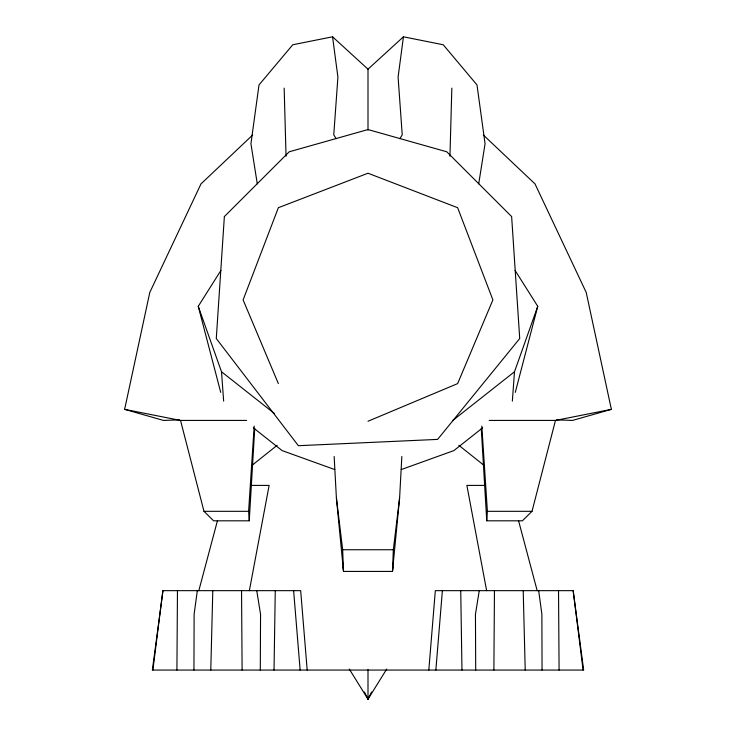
<?xml version="1.0" encoding="UTF-8"?>
<svg xmlns="http://www.w3.org/2000/svg" width="736" height="736" viewBox="0 0 736 736"><rect width="100%" height="100%" fill="white"/><g stroke="black" fill="none" stroke-linecap="round" stroke-linejoin="round"><path stroke-width="1.1" d="M368 130.134L368 69.193L403.438 36.8L443.228 44.758L476.992 84.925L485.07 143.75L478.713 183.844M193.945 670.064L194.12 614.275L197.322 590.658M260.296 670.064L260.553 614.302L256.754 590.658M176.916 670.064L177.468 590.658M493.884 670.064L494.454 590.658M274.031 670.064L275.264 590.658M449.954 156.216L451.84 88.118M210.79 670.064L212.787 590.658M334.153 456.495L336.389 497.812L343.51 571.421L392.49 571.421L393.337 549.746L399.611 497.812L401.847 456.495M252.632 135.038L200.992 183.899L149.794 292.422L124.632 409.354L180.522 420.422L203.982 511.318L213.633 520.812L249.246 520.812L254.73 428.407M249.246 520.812L248.612 511.318L254.187 426.107M483.368 135.038L535.008 183.899L586.206 292.422L611.368 409.354L555.478 420.422L532.018 511.318L522.367 520.812L486.754 520.812L487.388 511.318L481.813 426.107M512.348 401.129L514.492 371.763L537.749 306.314L515.08 270.406M428.812 670.064L435.326 590.658L573.169 590.658L583.105 670.064M435.859 670.064L442.382 590.658M392.592 570.28L392.877 566.867M392.49 571.421L399.611 497.812M152.895 670.064L162.831 590.658L300.674 590.658L307.188 670.064M403.438 36.8L398.093 77.142L402.233 134.872L399.823 138.727M163.015 590.649L152.343 670.064L583.657 670.064L573.169 590.658M479.246 590.658L475.447 614.302L475.704 670.064M249.357 590.658L269.128 485.401L250.847 485.401M515.274 392.38L537.749 306.314M198.821 590.658L217.405 520.858M349.26 669.024L368 699.2L371.597 692.033M364.403 692.033L368 699.2L386.74 669.024M220.726 392.38L198.251 306.314L220.92 270.406M251.997 465.354L277.159 445.308M482.549 427.91L453.891 450.588L401.286 469.55M452.557 420.624L514.492 371.763M368 421.25L457.636 383.612L492.89 299.911L457.636 207.708L368 173.227L278.364 207.708L243.11 299.911L278.364 383.612M611.368 409.354L572.534 420.422L556.563 419.888M368 69.193L332.562 36.8L292.772 44.758L259.008 84.925L250.93 143.75L257.287 183.844M179.437 419.888L163.466 420.422L124.632 409.354M180.522 420.422L246.588 420.422M489.173 420.422L555.478 420.422M485.153 485.401L466.872 485.401L486.643 590.658M203.982 511.318L248.612 511.318M487.388 511.318L532.018 511.318M336.389 497.812L342.663 549.746L393.337 549.746M334.714 469.55L282.109 450.588L253.451 427.91M198.251 306.314L221.508 371.763L274.464 413.54M458.841 445.308L484.003 465.354M336.177 138.727L333.767 134.872L337.907 77.142L332.562 36.8M518.595 520.858L537.179 590.658M538.678 590.658L541.88 614.275L542.055 670.064M343.123 566.867L343.408 570.28M293.618 590.658L300.141 670.064M221.508 371.763L223.652 401.129M481.27 428.407L486.754 520.812M342.663 549.746L343.51 571.421M284.16 88.118L286.046 156.216M523.213 590.658L525.21 670.064M460.736 590.658L461.969 670.064M558.532 590.658L559.084 670.064M241.546 590.658L242.116 670.064M368 669.567L368 699.2M224.36 216.577L216.283 338.532L298.374 445.703L437.626 439.392L519.717 338.532L511.64 216.577L446.77 151.791L368 129.554L289.23 151.791L224.36 216.577"/></g></svg>
